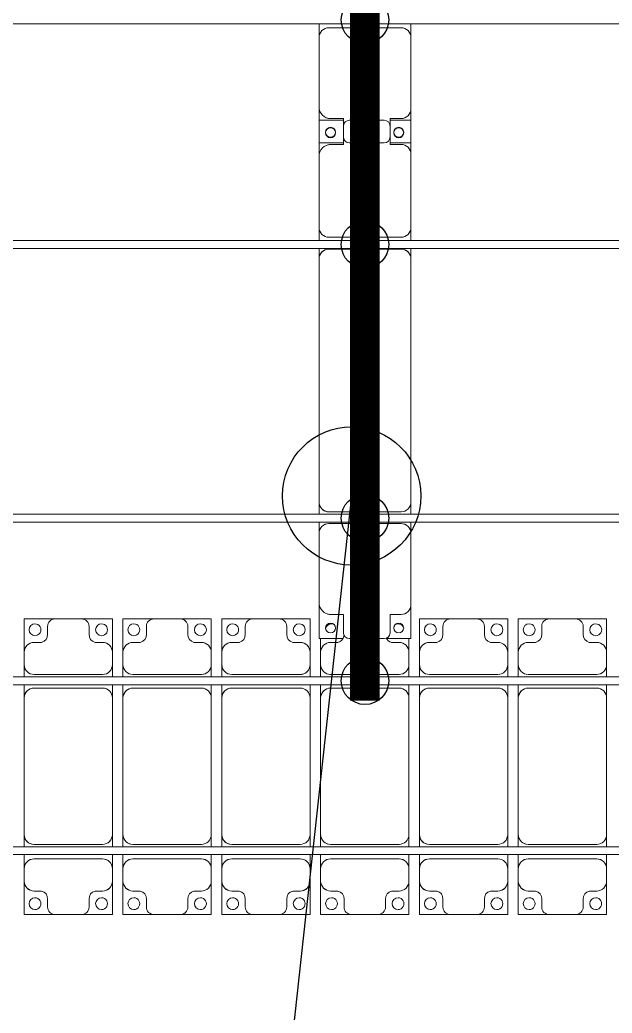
# Model space of a CAD drawing. Header units: millimetres. Extents: x -147246 to 112336, y -213734 to -86506.
# Drawn here: x -107861 to -104865, y -169893 to -164865 of the extents above; entities that cross this region are included whole.
import ezdxf

# ---------------------------------------------------------------- set-up
doc = ezdxf.new("R2010")
doc.units = ezdxf.units.MM
doc.layers.add('A-GENM', color=13, linetype='Continuous', lineweight=9)
doc.layers.add('S-BEAM', color=12, linetype='Continuous', lineweight=9)
for name, color, linetype in [('GC-BICH NEO', 6, 'Continuous'), ('GC-DAY NEO', 5, 'Continuous'), ('GC-HOP 40x60 GIA CUONG', 1, 'Continuous')]:
    doc.layers.add(name, color=color, linetype=linetype)

# ---------------------------------------------------------------- blocks, each defined once
blk = doc.blocks.new('Dầm C52 - Dầm C52-18789-BỐ TRÍ KHUNG KẾT CẤU BÈ PIN 05')
at = {"layer": 'S-BEAM', "color": 1}
blk.add_line((-74474.3, 20), (74474.3, 20), dxfattribs=at)
blk = doc.blocks.new('Dầm C52 - Dầm C52-18790-BỐ TRÍ KHUNG KẾT CẤU BÈ PIN 05')
at = {"layer": 'S-BEAM', "color": 1}
for p, q in [((-74474.3, 20), (74474.3, 20)), ((74474.3, -20), (-74474.3, -20))]:
    blk.add_line(p, q, dxfattribs=at)
blk = doc.blocks.new('Dai phao do pin - DẢI PHAO ĐỠ PIN-36349-BỐ TRÍ KHUNG KẾT CẤU BÈ PIN 05')
at = {"layer": 'A-GENM', "color": 7}
for p, q in [((-1312.2, 241.6), (-1129.7, 241.6)), ((-1312.2, 120.4), (-1312.2, 241.6)), ((-779.7, 241.6), (-1129.7, 241.6)), ((-779.7, 241.6), (-721.9, 241.6)), ((-681.9, 241.6), (-620.3, 241.6)), ((610.3, 241.6), (-620.3, 241.6)), ((610.3, 241.6), (663.1, 241.6)), ((703.1, 241.6), (769.7, 241.6)), ((1129.7, 241.6), (769.7, 241.6)), ((1129.7, 241.6), (1312.2, 241.6)), ((1197.8, 241.6), (1380.3, 241.6)), ((1197.8, 118.2), (1197.8, 241.6)), ((1312.2, 241.6), (1312.2, 118.2)), ((1730.3, 241.6), (1380.3, 241.6)), ((1730.3, 241.6), (1800.5, 241.6)), ((-1189.7, 181.6), (-1189.7, 118.2)), ((-729.7, -173.4), (-729.7, 191.6)), ((-670.3, 191.6), (-670.3, -173.4)), ((660.3, -173.4), (660.3, 191.6)), ((719.7, 191.6), (719.7, -173.4)), ((1189.7, 118.2), (1189.7, 181.6)), ((1320.3, 181.6), (1320.3, 118.2)), ((1780.3, -173.4), (1780.3, 191.6)), ((-1189.7, 118.2), (-1282.2, 118.2)), ((1282.2, 118.2), (1189.7, 118.2)), ((1320.3, 118.2), (1227.8, 118.2)), ((-1312.2, 88.2), (-1312.2, -88.2)), ((1197.8, 88.2), (1197.8, -88.2)), ((1312.2, -88.2), (1312.2, 88.2)), ((-1312.2, -223.4), (-1312.2, -100.4)), ((-1282.2, -118.2), (-1189.7, -118.2)), ((-1189.7, -118.2), (-1189.7, -173.4)), ((1189.7, -173.4), (1189.7, -118.2)), ((1189.7, -118.2), (1282.2, -118.2)), ((1197.8, -223.4), (1197.8, -118.2)), ((1227.8, -118.2), (1320.3, -118.2)), ((1312.2, -118.2), (1312.2, -223.4)), ((1320.3, -118.2), (1320.3, -173.4)), ((-1139.7, -223.4), (-1312.2, -223.4)), ((-1139.7, -223.4), (-779.7, -223.4)), ((-721.9, -223.4), (-779.7, -223.4)), ((-620.3, -223.4), (-681.9, -223.4)), ((-620.3, -223.4), (610.3, -223.4)), ((663.1, -223.4), (610.3, -223.4)), ((769.7, -223.4), (703.1, -223.4)), ((769.7, -223.4), (1139.7, -223.4)), ((1312.2, -223.4), (1139.7, -223.4)), ((1370.3, -223.4), (1197.8, -223.4)), ((1370.3, -223.4), (1730.3, -223.4)), ((1800.5, -223.4), (1730.3, -223.4))]:
    blk.add_line(p, q, dxfattribs=at)
for centre, radius, start, end in [((-1258.6, 183.2), 25, 0, 180), ((-1129.7, 181.6), 60, 90, 180), ((-1129.7, 181.6), 60, 150, 180), ((-779.7, 191.6), 50, 360, 90), ((-779.7, 191.6), 50, 360, 45), ((-620.3, 191.6), 50, 90, 180), ((-620.3, 191.6), 50, 105, 180), ((610.3, 191.6), 50, 360, 90), ((610.3, 191.6), 50, 15, 90), ((769.7, 191.6), 50, 90, 180), ((769.7, 191.6), 50, 135, 180), ((1129.7, 181.6), 60, 360, 90), ((1129.7, 181.6), 60, 360, 30), ((1248.6, 183.2), 25, 360, 180), ((1251.4, 183.2), 25, 0, 180), ((1380.3, 181.6), 60, 90, 180), ((1380.3, 181.6), 60, 150, 180), ((1730.3, 191.6), 50, 360, 90), ((1730.3, 191.6), 50, 360, 45), ((-1258.6, 183.2), 25, 180, 360), ((1248.6, 183.2), 25, 180, 0), ((1251.4, 183.2), 25, 180, 360), ((-1282.2, 88.2), 30, 90, 180), ((1227.8, 88.2), 30, 90, 180), ((1282.2, 88.2), 30, 360, 90), ((-1282.2, -88.2), 30, 180, 270), ((1227.8, -88.2), 30, 180, 270), ((1282.2, -88.2), 30, 270, 360), ((-1282.2, -88.2), 30, 210, 240), ((-1258.6, -161.8), 25, 0, 180), ((-1258.6, -161.8), 25, 75, 90), ((1248.6, -161.8), 25, 0, 180), ((1251.4, -161.8), 25, 0, 180), ((-1258.6, -161.8), 25, 180, 0), ((-1139.7, -173.4), 50, 180, 270), ((-1139.7, -173.4), 50, 180, 225), ((-779.7, -173.4), 50, 270, 360), ((-779.7, -173.4), 50, 315, 360), ((-620.3, -173.4), 50, 180, 270), ((-620.3, -173.4), 50, 180, 270), ((610.3, -173.4), 50, 270, 360), ((610.3, -173.4), 50, 285, 360), ((769.7, -173.4), 50, 180, 270), ((769.7, -173.4), 50, 180, 225), ((1139.7, -173.4), 50, 270, 360), ((1139.7, -173.4), 50, 315, 360), ((1248.6, -161.8), 25, 180, 360), ((1251.4, -161.8), 25, 180, 0), ((1370.3, -173.4), 50, 180, 270), ((1370.3, -173.4), 50, 180, 225), ((1730.3, -173.4), 50, 270, 360), ((1730.3, -173.4), 50, 315, 360)]:
    blk.add_arc(centre, radius, start, end, dxfattribs=at)
blk = doc.blocks.new('Dai phaodi lai - DẢI PHAO ĐI LẠI-37321-BỐ TRÍ KHUNG KẾT CẤU BÈ PIN 05')
at = {"layer": 'A-GENM', "color": 7}
for p, q in [((32276.8, 748.4), (32433.1, 748.4)), ((32276.8, 579.3), (32276.8, 748.4)), ((32395.1, 710.4), (32395.1, 670.7)), ((32566.9, 748.4), (32433.1, 748.4)), ((32566.9, 748.4), (32723.2, 748.4)), ((32604.9, 670.7), (32604.9, 710.4)), ((32723.2, 748.4), (32723.2, 579.3)), ((32776.8, 748.4), (32933.1, 748.4)), ((32776.8, 579.3), (32776.8, 748.4)), ((32895.1, 710.4), (32895.1, 670.7)), ((33066.9, 748.4), (32933.1, 748.4)), ((33071.7, 748.4), (33223.2, 748.4)), ((33104.9, 670.7), (33104.9, 710.4)), ((33223.2, 748.4), (33223.2, 579.3)), ((33276.8, 748.4), (33433.1, 748.4)), ((33276.8, 579.3), (33276.8, 748.4)), ((33395.1, 710.4), (33395.1, 670.7)), ((33566.9, 748.4), (33433.1, 748.4)), ((33566.9, 748.4), (33723.2, 748.4)), ((33604.9, 670.7), (33604.9, 710.4)), ((33723.2, 748.4), (33723.2, 579.3)), ((34276.8, 748.4), (34433.1, 748.4)), ((34276.8, 579.3), (34276.8, 748.4)), ((34395.1, 710.4), (34395.1, 670.7)), ((34566.9, 748.4), (34433.1, 748.4)), ((34566.9, 748.4), (34723.2, 748.4)), ((34604.9, 670.7), (34604.9, 710.4)), ((34723.2, 748.4), (34723.2, 579.3)), ((34776.8, 748.4), (34933.1, 748.4)), ((34776.8, 579.3), (34776.8, 748.4)), ((34895.1, 710.4), (34895.1, 670.7)), ((35066.9, 748.4), (34933.1, 748.4)), ((35066.9, 748.4), (35223.2, 748.4)), ((35104.9, 670.7), (35104.9, 710.4)), ((35223.2, 748.4), (35223.2, 579.3)), ((32364.3, 629.3), (32326.8, 629.3)), ((32673.2, 629.3), (32635.7, 629.3)), ((32864.3, 629.3), (32826.8, 629.3)), ((33173.2, 629.3), (33135.7, 629.3)), ((33364.3, 629.3), (33326.8, 629.3)), ((33673.2, 629.3), (33635.7, 629.3)), ((33776.8, 579.3), (33776.8, 648.9)), ((33864.3, 629.3), (33826.8, 629.3)), ((34173.2, 629.3), (34135.7, 629.3)), ((34223.2, 649.2), (34223.2, 579.3)), ((34364.3, 629.3), (34326.8, 629.3)), ((34673.2, 629.3), (34635.7, 629.3)), ((34864.3, 629.3), (34826.8, 629.3)), ((35173.2, 629.3), (35135.7, 629.3)), ((32276.8, 579.3), (32276.8, 516.7)), ((32723.2, 516.7), (32723.2, 579.3)), ((32776.8, 579.3), (32776.8, 516.7)), ((33223.2, 516.7), (33223.2, 579.3)), ((33276.8, 579.3), (33276.8, 516.7)), ((33723.2, 516.7), (33723.2, 579.3)), ((33776.8, 579.3), (33776.8, 516.7)), ((34223.2, 516.7), (34223.2, 579.3)), ((34276.8, 579.3), (34276.8, 516.7)), ((34723.2, 516.7), (34723.2, 579.3)), ((34776.8, 579.3), (34776.8, 516.7)), ((35223.2, 516.7), (35223.2, 579.3)), ((32276.8, 455.1), (32276.8, 516.7)), ((32723.2, 516.7), (32723.2, 455.1)), ((32776.8, 455.1), (32776.8, 516.7)), ((33223.2, 516.7), (33223.2, 455.1)), ((33276.8, 455.1), (33276.8, 516.7)), ((33723.2, 516.7), (33723.2, 455.1)), ((33776.8, 455.1), (33776.8, 516.7)), ((34223.2, 516.7), (34223.2, 455.1)), ((34276.8, 455.1), (34276.8, 516.7)), ((34723.2, 516.7), (34723.2, 455.1)), ((34776.8, 455.1), (34776.8, 516.7)), ((35223.2, 516.7), (35223.2, 455.1)), ((32326.8, 466.7), (32673.2, 466.7)), ((32826.8, 466.7), (33173.2, 466.7)), ((33326.8, 466.7), (33673.2, 466.7)), ((33826.8, 466.7), (34173.2, 466.7)), ((34326.8, 466.7), (34673.2, 466.7)), ((34826.8, 466.7), (35173.2, 466.7)), ((32276.8, 348.3), (32276.8, 415.1)), ((32723.2, 415.1), (32723.2, 348.3)), ((32776.8, 348.3), (32776.8, 415.1)), ((33223.2, 415.1), (33223.2, 348.3)), ((33276.8, 348.3), (33276.8, 415.1)), ((33723.2, 415.1), (33723.2, 348.3)), ((33776.8, 348.3), (33776.8, 415.1)), ((34223.2, 415.1), (34223.2, 348.3)), ((34276.8, 348.3), (34276.8, 415.1)), ((34723.2, 415.1), (34723.2, 348.3)), ((34776.8, 348.3), (34776.8, 415.1)), ((35223.2, 415.1), (35223.2, 348.3)), ((32673.2, 398.3), (32326.8, 398.3)), ((33173.2, 398.3), (32826.8, 398.3)), ((33673.2, 398.3), (33326.8, 398.3)), ((34173.2, 398.3), (33826.8, 398.3)), ((34673.2, 398.3), (34326.8, 398.3)), ((35173.2, 398.3), (34826.8, 398.3)), ((32276.8, 348.3), (32276.8, -343.3)), ((32723.2, -343.3), (32723.2, 348.3)), ((32776.8, 348.3), (32776.8, -343.3)), ((33223.2, -343.3), (33223.2, 348.3)), ((33276.8, 348.3), (33276.8, -343.3)), ((33723.2, -343.3), (33723.2, 348.3)), ((33776.8, 348.3), (33776.8, -343.3)), ((34223.2, -343.3), (34223.2, 348.3)), ((34276.8, 348.3), (34276.8, -343.3)), ((34723.2, -343.3), (34723.2, 348.3)), ((34776.8, 348.3), (34776.8, -343.3)), ((35223.2, -343.3), (35223.2, 348.3)), ((32276.8, -404.9), (32276.8, -343.3)), ((32723.2, -343.3), (32723.2, -404.9)), ((32776.8, -404.9), (32776.8, -343.3)), ((33223.2, -343.3), (33223.2, -404.9)), ((33276.8, -404.9), (33276.8, -343.3)), ((33723.2, -343.3), (33723.2, -404.9)), ((33776.8, -404.9), (33776.8, -343.3)), ((34223.2, -343.3), (34223.2, -404.9)), ((34276.8, -404.9), (34276.8, -343.3)), ((34723.2, -343.3), (34723.2, -404.9)), ((34776.8, -404.9), (34776.8, -343.3)), ((35223.2, -343.3), (35223.2, -404.9)), ((32326.8, -393.3), (32673.2, -393.3)), ((32826.8, -393.3), (33173.2, -393.3)), ((33326.8, -393.3), (33673.2, -393.3)), ((33826.8, -393.3), (34173.2, -393.3)), ((34326.8, -393.3), (34673.2, -393.3)), ((34826.8, -393.3), (35173.2, -393.3)), ((32276.8, -516.7), (32276.8, -444.9)), ((32723.2, -444.9), (32723.2, -516.7)), ((32776.8, -516.7), (32776.8, -444.9)), ((33223.2, -444.9), (33223.2, -516.7)), ((33276.8, -516.7), (33276.8, -444.9)), ((33723.2, -444.9), (33723.2, -516.7)), ((33776.8, -516.7), (33776.8, -444.9)), ((34223.2, -444.9), (34223.2, -516.7)), ((34276.8, -516.7), (34276.8, -444.9)), ((34723.2, -444.9), (34723.2, -516.7)), ((34776.8, -516.7), (34776.8, -444.9)), ((35223.2, -444.9), (35223.2, -516.7)), ((32673.2, -466.7), (32326.8, -466.7)), ((33173.2, -466.7), (32826.8, -466.7)), ((33673.2, -466.7), (33326.8, -466.7)), ((34173.2, -466.7), (33826.8, -466.7)), ((34673.2, -466.7), (34326.8, -466.7)), ((35173.2, -466.7), (34826.8, -466.7)), ((32276.8, -516.7), (32276.8, -579.3)), ((32723.2, -579.3), (32723.2, -516.7)), ((32776.8, -516.7), (32776.8, -579.3)), ((33223.2, -579.3), (33223.2, -516.7)), ((33276.8, -516.7), (33276.8, -579.3)), ((33723.2, -579.3), (33723.2, -516.7)), ((33776.8, -516.7), (33776.8, -579.3)), ((34223.2, -579.3), (34223.2, -516.7)), ((34276.8, -516.7), (34276.8, -579.3)), ((34723.2, -579.3), (34723.2, -516.7)), ((34776.8, -516.7), (34776.8, -579.3)), ((35223.2, -579.3), (35223.2, -516.7)), ((32276.8, -748.4), (32276.8, -579.3)), ((32723.2, -579.3), (32723.2, -748.4)), ((32776.8, -748.4), (32776.8, -579.3)), ((33223.2, -579.3), (33223.2, -748.4)), ((33276.8, -748.4), (33276.8, -579.3)), ((33723.2, -579.3), (33723.2, -748.4)), ((33776.8, -748.4), (33776.8, -579.3)), ((34223.2, -579.3), (34223.2, -748.4)), ((34276.8, -748.4), (34276.8, -579.3)), ((34723.2, -579.3), (34723.2, -748.4)), ((34776.8, -748.4), (34776.8, -579.3)), ((35223.2, -579.3), (35223.2, -748.4)), ((32326.8, -629.3), (32364.3, -629.3)), ((32635.7, -629.3), (32673.2, -629.3)), ((32826.8, -629.3), (32864.3, -629.3)), ((33135.7, -629.3), (33173.2, -629.3)), ((33326.8, -629.3), (33364.3, -629.3)), ((33635.7, -629.3), (33673.2, -629.3)), ((33826.8, -629.3), (33864.3, -629.3)), ((34135.7, -629.3), (34173.2, -629.3)), ((34326.8, -629.3), (34364.3, -629.3)), ((34635.7, -629.3), (34673.2, -629.3)), ((34826.8, -629.3), (34864.3, -629.3)), ((35135.7, -629.3), (35173.2, -629.3)), ((32395.1, -670.7), (32395.1, -710.4)), ((32604.9, -710.4), (32604.9, -670.7)), ((32895.1, -670.7), (32895.1, -710.4)), ((33104.9, -710.4), (33104.9, -670.7)), ((33395.1, -670.7), (33395.1, -710.4)), ((33604.9, -710.4), (33604.9, -670.7)), ((33895.1, -670.7), (33895.1, -710.4)), ((34104.9, -710.4), (34104.9, -670.7)), ((34395.1, -670.7), (34395.1, -710.4)), ((34604.9, -710.4), (34604.9, -670.7)), ((34895.1, -670.7), (34895.1, -710.4)), ((35104.9, -710.4), (35104.9, -670.7)), ((32433.1, -748.4), (32276.8, -748.4)), ((32433.1, -748.4), (32566.9, -748.4)), ((32723.2, -748.4), (32566.9, -748.4)), ((32933.1, -748.4), (32776.8, -748.4)), ((32933.1, -748.4), (33066.9, -748.4)), ((33223.2, -748.4), (33071.7, -748.4)), ((33433.1, -748.4), (33276.8, -748.4)), ((33433.1, -748.4), (33566.9, -748.4)), ((33723.2, -748.4), (33566.9, -748.4)), ((33933.1, -748.4), (33776.8, -748.4)), ((33933.1, -748.4), (34066.9, -748.4)), ((34223.2, -748.4), (34066.9, -748.4)), ((34433.1, -748.4), (34276.8, -748.4)), ((34433.1, -748.4), (34566.9, -748.4)), ((34723.2, -748.4), (34566.9, -748.4)), ((34933.1, -748.4), (34776.8, -748.4)), ((34933.1, -748.4), (35066.9, -748.4)), ((35223.2, -748.4), (35066.9, -748.4))]:
    blk.add_line(p, q, dxfattribs=at)
for centre, radius, start, end in [((32331.6, 693.3), 30, 90, 270), ((32331.6, 693.3), 30, 270, 90), ((32433.1, 710.4), 38, 90, 180), ((32433.1, 710.4), 38, 90, 135), ((32566.9, 710.4), 38, 360, 90), ((32566.9, 710.4), 38, 45, 90), ((32668.4, 693.3), 30, 90, 270), ((32668.4, 693.3), 30, 270, 90), ((32831.6, 693.3), 30, 90, 270), ((32831.6, 693.3), 30, 270, 90), ((32933.1, 710.4), 38, 90, 180), ((32933.1, 710.4), 38, 90, 135), ((33066.9, 710.4), 38, 0, 90), ((33066.9, 710.4), 38, 45, 82.7284), ((33168.4, 693.3), 30, 90, 270), ((33168.4, 693.3), 30, 270, 90), ((33331.6, 693.3), 30, 90, 270), ((33331.6, 693.3), 30, 270, 90), ((33433.1, 710.4), 38, 90, 180), ((33433.1, 710.4), 38, 90, 135), ((33566.9, 710.4), 38, 360, 90), ((33566.9, 710.4), 38, 45, 90), ((33668.4, 693.3), 30, 90, 270), ((33668.4, 693.3), 30, 270, 90), ((33831.6, 693.3), 30, 90, 165), ((33831.6, 693.3), 30, 75, 90), ((34168.4, 693.3), 30, 90, 118.4531), ((34168.4, 693.3), 30, 30, 90), ((34331.6, 693.3), 30, 90, 270), ((34331.6, 693.3), 30, 270, 90), ((34433.1, 710.4), 38, 90, 180), ((34433.1, 710.4), 38, 90, 135), ((34566.9, 710.4), 38, 0, 90), ((34566.9, 710.4), 38, 45, 90), ((34668.4, 693.3), 30, 90, 270), ((34668.4, 693.3), 30, 270, 90), ((34831.6, 693.3), 30, 90, 270), ((34831.6, 693.3), 30, 270, 90), ((34933.1, 710.4), 38, 90, 180), ((34933.1, 710.4), 38, 90, 135), ((35066.9, 710.4), 38, 360, 90), ((35066.9, 710.4), 38, 45, 90), ((35168.4, 693.3), 30, 90, 270), ((35168.4, 693.3), 30, 270, 90), ((32355.2, 668.2), 40, 283.1885, 3.5081), ((32644.8, 668.2), 40, 176.4919, 256.8115), ((32855.2, 668.2), 40, 283.1885, 3.5081), ((33144.8, 668.2), 40, 176.4919, 256.8115), ((33355.2, 668.2), 40, 283.1885, 3.5081), ((33644.8, 668.2), 40, 176.4919, 256.8115), ((33855.2, 668.2), 40, 283.1885, 350.1215), ((34355.2, 668.2), 40, 283.1885, 3.5081), ((34644.8, 668.2), 40, 176.4919, 256.8115), ((34855.2, 668.2), 40, 283.1885, 3.5081), ((35144.8, 668.2), 40, 176.4919, 256.8115), ((32326.8, 579.3), 50, 90, 180), ((32326.8, 579.3), 50, 90, 135), ((32673.2, 579.3), 50, 0, 90), ((32673.2, 579.3), 50, 45, 90), ((32826.8, 579.3), 50, 90, 180), ((32826.8, 579.3), 50, 90, 135), ((33173.2, 579.3), 50, 0, 90), ((33173.2, 579.3), 50, 45, 90), ((33326.8, 579.3), 50, 90, 180), ((33326.8, 579.3), 50, 90, 135), ((33673.2, 579.3), 50, 0, 90), ((33673.2, 579.3), 50, 48.6354, 90), ((33826.8, 579.3), 50, 90, 180), ((33826.8, 579.3), 50, 90, 135), ((34144.8, 668.2), 40, 203.2651, 256.8115), ((34173.2, 579.3), 50, 0, 90), ((34173.2, 579.3), 50, 45, 90), ((34326.8, 579.3), 50, 90, 180), ((34326.8, 579.3), 50, 90, 135), ((34673.2, 579.3), 50, 360, 90), ((34673.2, 579.3), 50, 45, 90), ((34826.8, 579.3), 50, 90, 180), ((34826.8, 579.3), 50, 90, 135), ((35173.2, 579.3), 50, 0, 90), ((35173.2, 579.3), 50, 45, 90), ((32326.8, 516.7), 50, 180, 270), ((32673.2, 516.7), 50, 270, 360), ((32826.8, 516.7), 50, 180, 270), ((33173.2, 516.7), 50, 270, 360), ((33326.8, 516.7), 50, 180, 270), ((33673.2, 516.7), 50, 270, 0), ((33826.8, 516.7), 50, 180, 270), ((34173.2, 516.7), 50, 270, 0), ((34326.8, 516.7), 50, 180, 270), ((34673.2, 516.7), 50, 270, 0), ((34826.8, 516.7), 50, 180, 270), ((35173.2, 516.7), 50, 270, 0), ((32326.8, 516.7), 50, 225, 270), ((32673.2, 516.7), 50, 270, 315), ((32826.8, 516.7), 50, 225, 270), ((33173.2, 516.7), 50, 270, 315), ((33326.8, 516.7), 50, 225, 270), ((33673.2, 516.7), 50, 270, 311.3654), ((33826.8, 516.7), 50, 225, 270), ((34173.2, 516.7), 50, 270, 315), ((34326.8, 516.7), 50, 225, 270), ((34673.2, 516.7), 50, 270, 315), ((34826.8, 516.7), 50, 225, 270), ((35173.2, 516.7), 50, 270, 315), ((32326.8, 348.3), 50, 90, 180), ((32326.8, 348.3), 50, 120, 165), ((32673.2, 348.3), 50, 0, 90), ((32673.2, 348.3), 50, 45, 90), ((32826.8, 348.3), 50, 90, 180), ((32826.8, 348.3), 50, 120, 165), ((33173.2, 348.3), 50, 0, 90), ((33173.2, 348.3), 50, 45, 90), ((33326.8, 348.3), 50, 90, 180), ((33326.8, 348.3), 50, 120, 165), ((33673.2, 348.3), 50, 360, 90), ((33673.2, 348.3), 50, 48.6341, 90), ((33826.8, 348.3), 50, 90, 180), ((33826.8, 348.3), 50, 120, 165), ((34173.2, 348.3), 50, 0, 90), ((34173.2, 348.3), 50, 45, 90), ((34326.8, 348.3), 50, 90, 180), ((34326.8, 348.3), 50, 120, 165), ((34673.2, 348.3), 50, 0, 90), ((34673.2, 348.3), 50, 45, 90), ((34826.8, 348.3), 50, 90, 180), ((34826.8, 348.3), 50, 120, 165), ((35173.2, 348.3), 50, 0, 90), ((35173.2, 348.3), 50, 45, 90), ((32326.8, -343.3), 50, 180, 270), ((32326.8, -343.3), 50, 180, 255), ((32673.2, -343.3), 50, 270, 0), ((32673.2, -343.3), 50, 315, 0), ((32826.8, -343.3), 50, 180, 270), ((32826.8, -343.3), 50, 180, 255), ((33173.2, -343.3), 50, 270, 0), ((33173.2, -343.3), 50, 315, 0), ((33326.8, -343.3), 50, 180, 270), ((33326.8, -343.3), 50, 180, 255), ((33673.2, -343.3), 50, 270, 0), ((33673.2, -343.3), 50, 315, 0), ((33826.8, -343.3), 50, 180, 270), ((33826.8, -343.3), 50, 180, 255), ((34173.2, -343.3), 50, 270, 0), ((34173.2, -343.3), 50, 315, 0), ((34326.8, -343.3), 50, 180, 270), ((34326.8, -343.3), 50, 180, 255), ((34673.2, -343.3), 50, 270, 0), ((34673.2, -343.3), 50, 315, 0), ((34826.8, -343.3), 50, 180, 270), ((34826.8, -343.3), 50, 180, 255), ((35173.2, -343.3), 50, 270, 360), ((35173.2, -343.3), 50, 315, 360), ((32326.8, -516.7), 50, 90, 180), ((32326.8, -516.7), 50, 90, 135), ((32673.2, -516.7), 50, 0, 90), ((32673.2, -516.7), 50, 45, 90), ((32826.8, -516.7), 50, 90, 180), ((32826.8, -516.7), 50, 90, 135), ((33173.2, -516.7), 50, 0, 90), ((33173.2, -516.7), 50, 45, 90), ((33326.8, -516.7), 50, 90, 180), ((33326.8, -516.7), 50, 90, 135), ((33673.2, -516.7), 50, 360, 90), ((33673.2, -516.7), 50, 48.6291, 90), ((33826.8, -516.7), 50, 90, 180), ((33826.8, -516.7), 50, 90, 135), ((34173.2, -516.7), 50, 0, 90), ((34173.2, -516.7), 50, 45, 90), ((34326.8, -516.7), 50, 90, 180), ((34326.8, -516.7), 50, 90, 135), ((34673.2, -516.7), 50, 360, 90), ((34673.2, -516.7), 50, 45, 90), ((34826.8, -516.7), 50, 90, 180), ((34826.8, -516.7), 50, 90, 135), ((35173.2, -516.7), 50, 0, 90), ((35173.2, -516.7), 50, 45, 90), ((32326.8, -579.3), 50, 180, 270), ((32673.2, -579.3), 50, 270, 360), ((32826.8, -579.3), 50, 180, 270), ((33173.2, -579.3), 50, 270, 0), ((33326.8, -579.3), 50, 180, 270), ((33673.2, -579.3), 50, 270, 0), ((33826.8, -579.3), 50, 180, 270), ((34173.2, -579.3), 50, 270, 0), ((34326.8, -579.3), 50, 180, 270), ((34673.2, -579.3), 50, 270, 360), ((34826.8, -579.3), 50, 180, 270), ((35173.2, -579.3), 50, 270, 0), ((32326.8, -579.3), 50, 225, 270), ((32355.2, -668.2), 40, 356.4919, 76.8115), ((32644.8, -668.2), 40, 103.1885, 183.5081), ((32673.2, -579.3), 50, 270, 315), ((32826.8, -579.3), 50, 225, 270), ((32855.2, -668.2), 40, 356.4919, 76.8115), ((33144.8, -668.2), 40, 103.1885, 183.5081), ((33173.2, -579.3), 50, 270, 315), ((33326.8, -579.3), 50, 225, 270), ((33355.2, -668.2), 40, 356.4919, 76.8115), ((33644.8, -668.2), 40, 103.1885, 183.5081), ((33673.2, -579.3), 50, 270, 311.3717), ((33826.8, -579.3), 50, 225, 270), ((33855.2, -668.2), 40, 356.4919, 76.8115), ((34144.8, -668.2), 40, 103.1885, 183.5081), ((34173.2, -579.3), 50, 270, 315), ((34326.8, -579.3), 50, 225, 270), ((34355.2, -668.2), 40, 356.4919, 76.8115), ((34644.8, -668.2), 40, 103.1885, 183.5081), ((34673.2, -579.3), 50, 270, 315), ((34826.8, -579.3), 50, 225, 270), ((34855.2, -668.2), 40, 356.4919, 76.8115), ((35144.8, -668.2), 40, 103.1885, 183.5081), ((35173.2, -579.3), 50, 270, 315), ((32331.6, -693.3), 30, 90, 270), ((32331.6, -693.3), 30, 270, 90), ((32668.4, -693.3), 30, 90, 270), ((32668.4, -693.3), 30, 270, 90), ((32831.6, -693.3), 30, 90, 270), ((32831.6, -693.3), 30, 270, 90), ((33168.4, -693.3), 30, 90, 270), ((33168.4, -693.3), 30, 270, 90), ((33331.6, -693.3), 30, 90, 270), ((33331.6, -693.3), 30, 270, 90), ((33668.4, -693.3), 30, 90, 270), ((33668.4, -693.3), 30, 270, 90), ((33831.6, -693.3), 30, 90, 270), ((33831.6, -693.3), 30, 270, 90), ((34168.4, -693.3), 30, 90, 270), ((34168.4, -693.3), 30, 270, 90), ((34331.6, -693.3), 30, 90, 270), ((34331.6, -693.3), 30, 270, 90), ((34668.4, -693.3), 30, 90, 270), ((34668.4, -693.3), 30, 270, 90), ((34831.6, -693.3), 30, 90, 270), ((34831.6, -693.3), 30, 270, 90), ((35168.4, -693.3), 30, 90, 270), ((35168.4, -693.3), 30, 270, 90), ((32433.1, -710.4), 38, 180, 270), ((32433.1, -710.4), 38, 225, 270), ((32566.9, -710.4), 38, 270, 0), ((32566.9, -710.4), 38, 270, 315), ((32933.1, -710.4), 38, 180, 270), ((32933.1, -710.4), 38, 225, 270), ((33066.9, -710.4), 38, 270, 360), ((33066.9, -710.4), 38, 277.2807, 315), ((33433.1, -710.4), 38, 180, 270), ((33433.1, -710.4), 38, 225, 270), ((33566.9, -710.4), 38, 270, 360), ((33566.9, -710.4), 38, 270, 315), ((33933.1, -710.4), 38, 180, 270), ((33933.1, -710.4), 38, 225, 270), ((34066.9, -710.4), 38, 270, 0), ((34066.9, -710.4), 38, 270, 315), ((34433.1, -710.4), 38, 180, 270), ((34433.1, -710.4), 38, 225, 270), ((34566.9, -710.4), 38, 270, 0), ((34566.9, -710.4), 38, 270, 315), ((34933.1, -710.4), 38, 180, 270), ((34933.1, -710.4), 38, 225, 270), ((35066.9, -710.4), 38, 270, 360), ((35066.9, -710.4), 38, 270, 315)]:
    blk.add_arc(centre, radius, start, end, dxfattribs=at)
blk = doc.blocks.new('HOBANMONG_BEPIN 5_rvt-1-BỐ TRÍ KHUNG KẾT CẤU BÈ PIN 05')
at = {"layer": 'A-GENM', "color": 3, "lineweight": 25}
for name, p, rotation in [('Dai phao do pin - DẢI PHAO ĐỠ PIN-36349-BỐ TRÍ KHUNG KẾT CẤU BÈ PIN 05', (-106105.8, -166685.2), 89.99977101252024), ('Dai phaodi lai - DẢI PHAO ĐI LẠI-37321-BỐ TRÍ KHUNG KẾT CẤU BÈ PIN 05', (-140115.8, -168645.6), 359.9997710135151)]:
    blk.add_blockref(name, p, dxfattribs=dict(at, rotation=rotation))
at = {"layer": 'S-BEAM', "color": 3, "lineweight": 25, "rotation": 179.9997710135151}
for name, p in [('Dầm C52 - Dầm C52-18789-BỐ TRÍ KHUNG KẾT CẤU BÈ PIN 05', (-66080.1, -164864.9)), ('Dầm C52 - Dầm C52-18790-BỐ TRÍ KHUNG KẾT CẤU BÈ PIN 05', (-66080.1, -166002.2)), ('Dầm C52 - Dầm C52-18790-BỐ TRÍ KHUNG KẾT CẤU BÈ PIN 05', (-66080.1, -167387.2)), ('Dầm C52 - Dầm C52-18790-BỐ TRÍ KHUNG KẾT CẤU BÈ PIN 05', (-66080.1, -168210.8)), ('Dầm C52 - Dầm C52-18790-BỐ TRÍ KHUNG KẾT CẤU BÈ PIN 05', (-66080.1, -169070.8))]:
    blk.add_blockref(name, p, dxfattribs=at)

msp = doc.modelspace()

# ---------------------------------------------------------------- linework, layer by layer
at = {"layer": 'GC-BICH NEO'}
msp.add_circle((-106182.4, -167275.1), 350, dxfattribs=at)
at = {"layer": 'GC-DAY NEO'}
msp.add_line((-106182.4, -167275.1), (-107054.7, -175227.4), dxfattribs=at)
at = {"layer": 'GC-HOP 40x60 GIA CUONG', "const_width": 150}
msp.add_lwpolyline([(-106114.8, -168310.8), (-106114.8, -153310.8)], dxfattribs=at)
at = {"layer": 'GC-HOP 40x60 GIA CUONG'}
for centre in [(-106114.8, -164864.9), (-106114.8, -166002.2), (-106114.8, -167387.2), (-106114.8, -168210.8)]:
    msp.add_circle(centre, 120, dxfattribs=at)

# ---------------------------------------------------------------- block references
at = {"lineweight": 5}
msp.add_blockref('HOBANMONG_BEPIN 5_rvt-1-BỐ TRÍ KHUNG KẾT CẤU BÈ PIN 05', (0, 0), dxfattribs=at)

doc.saveas('drawing.dxf')
